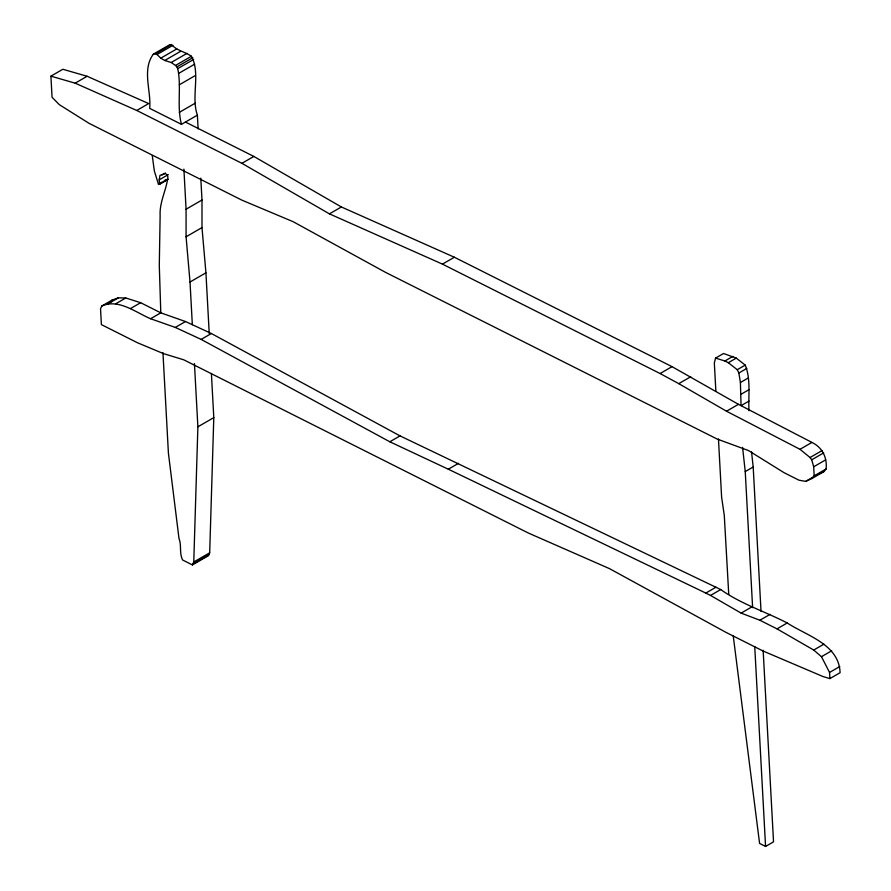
<?xml version="1.0" encoding="UTF-8"?>
<svg xmlns="http://www.w3.org/2000/svg" width="891" height="891" viewBox="0 0 891 891"><rect width="100%" height="100%" fill="white"/><g stroke="black" fill="none" stroke-linecap="round" stroke-linejoin="round"><path stroke-width="1.34" d="M162.953 352.669L168.41 453.151L178.991 538.476C181.786 545.348 179.091 553.244 182.633 560.005L192.423 564.927L193.77 561.998L197.88 426.811L194.438 363.528M192.423 564.927L208.338 555.739L209.686 552.81L213.795 417.623L211.401 373.496M152.272 155.702L154.355 171.005L158.398 184.081L159.689 184.036L159.199 179.848L159.968 175.349L165.325 173.467L166.951 174.792A3.029 1.749 60 0 1 167.876 177.42C166.272 190.351 159.378 202.224 160.135 215.622L159.289 265.44L160.792 312.841L150.59 318.733C135.722 312.463 118.692 298.507 101.864 305.981L100.527 308.709L101.396 324.614L137.559 342.79L163.443 353.604L183.724 359.797L528.463 533.085L609.5 568.636L726.065 632.41L763.052 651.009L822.905 676.503L829.889 678.608L840.09 672.716C839.088 644.304 806.845 635.851 787.221 622.976C765.113 611.504 741.245 604.143 720.719 589.541L400.026 435.888L211.367 333.512L185.506 321.54L160.792 312.841L140.622 302.695L125.754 297.984L118.369 297.85L112.066 300.089L101.864 305.981M748.997 410.729C748.162 395.682 751.046 379.399 745.232 365.121L736.267 358.115L723.537 353.504L715.573 358.093L714.337 362.993L715.874 391.294M111.175 301.904L112.066 300.089M153.341 54.173C141.758 69.921 151.303 90.715 149.699 108.379L181.463 124.35L197.379 115.162C190.83 96.395 200.865 73.708 191.42 56.267C184.994 51.778 176.808 50.642 171.428 44.55L169.257 44.984L153.341 54.173L155.513 53.738L171.428 44.55M50.91 76.158L75.167 83.164L136.735 110.462L148.674 103.568L87.106 76.27L62.849 69.264L50.91 76.158L52.057 97.275L59.296 104.637L88.933 123.259L241.906 200.152L293.161 221.703L385.491 272.334L717.155 439.051L748.473 450.545L784.047 472.675L798.993 480.193L805.687 481.385L811.879 478.556L814.174 475.872L826.102 468.978C827.36 457.696 822.404 447.438 811.935 442.426L738.45 404.325L672.026 366.647L454.377 257.243L341.376 206.968L253.846 156.437L185.451 122.056M811.879 478.556L823.819 471.662L826.102 468.978M75.167 83.164L87.106 76.27M155.513 53.738L157.016 54.496L172.932 45.307M157.016 54.496L160.781 58.171L176.696 48.983M160.781 58.171L164.757 60.477L180.673 51.288M164.757 60.477L171.195 62.493L187.11 53.304M171.195 62.493L175.505 65.455L191.42 56.267M175.505 65.455L176.919 66.892L192.835 57.703M181.463 124.35C176.618 106.118 181.664 86.984 177.732 68.64L193.648 59.452M178.701 73.385L194.617 64.197M179.325 84.79L195.24 75.601M179.325 112.355L195.24 103.167M161.995 174.981L165.403 173.01M159.199 179.848L168.299 174.603M158.398 184.081L161.806 182.12M164.078 180.806L166.35 179.492M159.689 184.036L167.642 179.447M159.088 184.482L168.187 179.236M136.735 110.462L241.906 163.32L253.846 156.437M192.333 324.692L190.017 282.013L186.074 236.783L186.074 209.218L201.99 200.029L200.798 178.133M186.074 236.783L201.99 227.595L201.99 200.029M108.167 303.742L118.369 297.85M115.552 303.876L125.754 297.984M130.42 308.587L140.622 302.695M190.017 282.013L205.932 272.824L201.99 227.595M241.906 163.32L329.436 213.862L341.376 206.968M150.59 318.733L175.304 327.431L185.506 321.54M175.304 327.431L201.166 339.404L211.367 333.512M329.436 213.862L442.448 264.126L454.377 257.243M197.88 426.811L213.795 417.623M201.166 339.404L389.824 441.78L400.026 435.888M193.77 561.998L209.686 552.81M193.08 563.936L208.995 554.748M389.824 441.78L448.318 469.212L458.52 463.32M442.448 264.126L660.086 373.529L672.026 366.647M660.086 373.529L678.775 383.653L690.703 376.759M715.573 358.093L724.906 360.989L732.859 356.4M724.906 360.989L728.303 362.704L736.267 358.115M728.303 362.704L737.269 369.709L745.232 365.121M748.997 401.073L741.045 405.672L740.41 382.517L738.862 373.006L746.814 368.417M740.41 382.517L748.362 377.918M741.045 394.256L748.997 389.668M678.775 383.653L726.521 411.219L738.45 404.325M752.617 607.651L745.244 471.584L753.196 466.995L751.547 451.926M726.521 411.219L799.995 449.32L811.935 442.426M799.995 449.32L810.064 457.506L822.003 450.612M814.174 475.872L813.672 466.795L811.746 459.778L823.674 452.895M813.672 466.795L825.612 459.901M805.687 481.385L812.848 477.253M815.243 475.872L817.626 474.491M448.318 469.212L705.806 593.072L716.008 587.18M705.806 593.072L710.517 595.433L720.719 589.541M710.517 595.433L741.123 613.108L751.325 607.217M741.123 613.108L759.867 620.247L770.069 614.356M759.867 620.247L777.019 628.868L787.221 622.976M777.019 628.868L813.706 650.04L823.908 644.16M813.706 650.04L821.469 656.689L831.671 650.798M829.889 678.608L829.554 672.449L839.756 666.557M733.215 635.717L759.589 843.443L765.569 846.45L773.533 841.85L763.142 650.263M818.862 473.923L823.819 471.662M810.064 457.506L811.746 459.778M821.469 656.689L829.554 672.449M737.269 369.709L738.862 373.006M176.919 66.892L177.732 68.64M742.593 447.427L745.244 471.584M728.749 594.375L724.283 515.421L721.621 497.234L718.458 438.962M753.196 466.995L761.025 611.382M754.733 646.521L765.569 846.45M197.379 115.162L198.125 128.85M205.932 272.824L209.229 333.501M183.902 169.123L186.074 209.218"/></g></svg>
